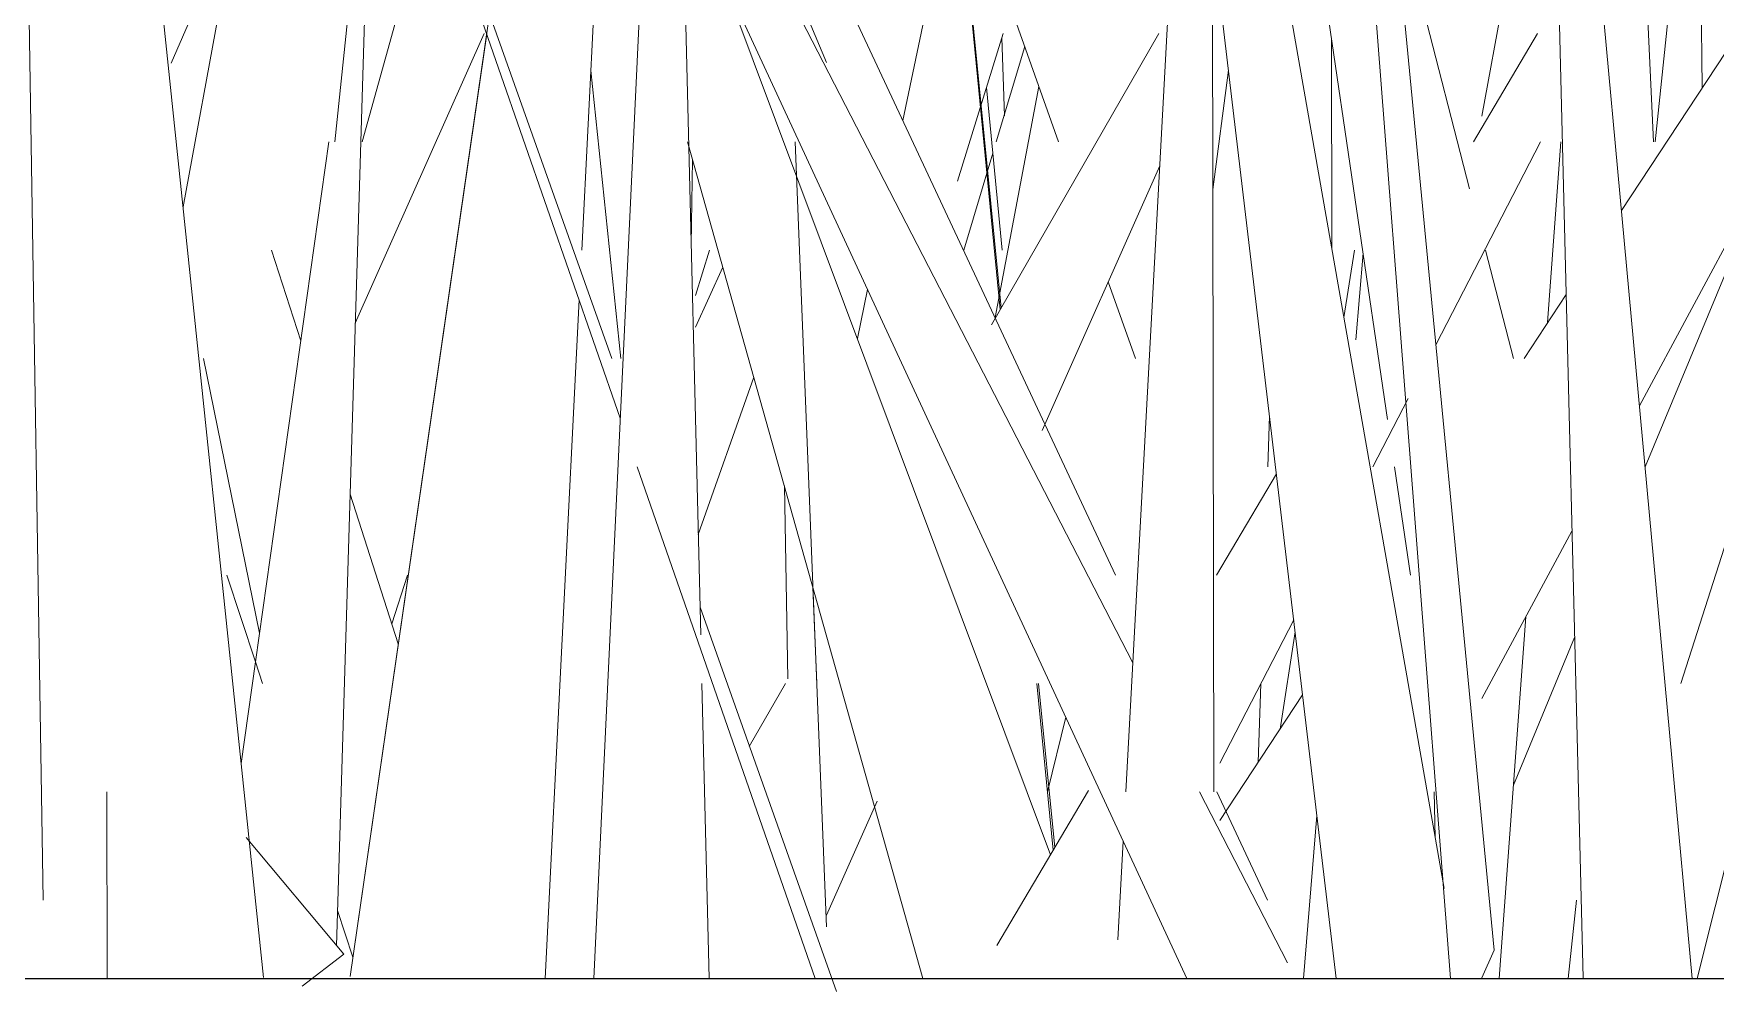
# Model space of a CAD drawing. Header units: millimetres. Extents: x -9575 to 27274, y -4387 to 11354.
# Drawn here: x -5703.03 to -5660.2, y 3047.67 to 3072.06 of the extents above; entities that cross this region are included whole.
import ezdxf

# ---------------------------------------------------------------- set-up
doc = ezdxf.new("R2010")
doc.units = ezdxf.units.MM
doc.layers.add('G-IMPT', color=8, linetype='Continuous', lineweight=9)

# ---------------------------------------------------------------- blocks, each defined once
blk = doc.blocks.new('Grass Array - 25_dwg-V50-North')
at = {"layer": 'G-IMPT'}
for p, q in [((-5697.179, 3048.02), (-5703.75, 3111.006)), ((-5666.943, 3048), (-5671.844, 3111.062)), ((-5688.308, 3063.788), (-5702.999, 3105.172)), ((-5675.035, 3056.033), (-5698.233, 3101.013)), ((-5694.972, 3048.052), (-5687.369, 3100.521)), ((-5670.783, 3100.053), (-5665.834, 3048.716)), ((-5703.573, 3099.735), (-5702.792, 3049.993)), ((-5699.929, 3096.31), (-5688.092, 3062.269)), ((-5673.339, 3094.748), (-5668.549, 3062.23)), ((-5693.796, 3091.44), (-5673.663, 3048)), ((-5675.478, 3058.27), (-5686.179, 3081.132)), ((-5686.622, 3080.341), (-5682.841, 3071.32)), ((-5673.717, 3080.341), (-5675.213, 3052.752)), ((-5694.247, 3079.969), (-5695.363, 3069.306)), ((-5688.409, 3079.816), (-5689.075, 3066.547)), ((-5687.369, 3077.573), (-5688.766, 3048)), ((-5679.867, 3077.582), (-5676.929, 3069.306)), ((-5660.533, 3070.684), (-5660.613, 3077.124)), ((-5699.226, 3067.645), (-5697.529, 3076.906)), ((-5694.48, 3076.646), (-5695.319, 3048.831)), ((-5679.501, 3076.524), (-5680.895, 3069.844)), ((-5678.389, 3065.078), (-5679.501, 3076.262)), ((-5661, 3076.375), (-5661.734, 3069.306)), ((-5694.666, 3069.306), (-5692.855, 3075.819)), ((-5679.501, 3076.108), (-5678.414, 3065.034)), ((-5697.999, 3074.823), (-5699.531, 3071.305)), ((-5686.042, 3056.746), (-5686.484, 3074.823)), ((-5666.459, 3068.103), (-5668.194, 3074.823)), ((-5672.978, 3052.752), (-5673.009, 3074.525)), ((-5662.017, 3074.405), (-5661.773, 3069.306)), ((-5685.564, 3073.678), (-5677.136, 3051.144)), ((-5694.972, 3048.052), (-5691.494, 3072.054)), ((-5691.562, 3072.065), (-5694.841, 3064.685)), ((-5678.34, 3072.065), (-5679.501, 3068.304)), ((-5674.373, 3072.065), (-5678.639, 3064.644)), ((-5664.729, 3072.065), (-5666.365, 3069.306)), ((-5678.517, 3069.306), (-5677.79, 3071.732)), ((-5678.306, 3069.97), (-5678.375, 3071.951)), ((-5669.977, 3071.921), (-5669.969, 3066.578)), ((-5659.936, 3071.59), (-5662.593, 3067.555)), ((-5688.081, 3063.788), (-5688.845, 3071.122)), ((-5673, 3068.094), (-5672.605, 3071.132)), ((-5678.603, 3069.017), (-5678.765, 3070.688)), ((-5678.547, 3064.827), (-5677.428, 3070.711)), ((-5695.515, 3069.306), (-5697.383, 3056.06)), ((-5680.386, 3048), (-5686.377, 3069.306)), ((-5682.841, 3049.31), (-5683.642, 3069.306)), ((-5678.603, 3069.017), (-5679.341, 3066.547)), ((-5678.603, 3069.017), (-5678.366, 3066.547)), ((-5667.321, 3064.138), (-5664.652, 3069.306)), ((-5686.25, 3068.855), (-5686.285, 3066.681)), ((-5677.349, 3061.95), (-5674.349, 3068.689)), ((-5662.135, 3062.583), (-5659.47, 3067.535)), ((-5661.985, 3061.029), (-5659.47, 3067.1)), ((-5696.23, 3064.235), (-5696.974, 3066.547)), ((-5686.179, 3065.388), (-5685.816, 3066.547)), ((-5665.345, 3063.788), (-5666.057, 3066.547)), ((-5686.179, 3064.583), (-5685.479, 3066.113)), ((-5681.793, 3065.543), (-5682.054, 3064.294)), ((-5675.663, 3065.738), (-5674.971, 3063.788)), ((-5689.138, 3065.278), (-5690.006, 3048)), ((-5664.002, 3065.416), (-5665.074, 3063.788)), ((-5698.71, 3063.788), (-5697.279, 3056.79)), ((-5684.691, 3063.312), (-5686.105, 3059.307)), ((-5668.927, 3061.029), (-5668.028, 3062.768)), ((-5671.558, 3062.323), (-5671.6, 3061.029)), ((-5687.661, 3061.029), (-5683.13, 3048)), ((-5671.382, 3060.846), (-5672.91, 3058.27)), ((-5668.372, 3061.029), (-5667.966, 3058.27)), ((-5683.913, 3060.544), (-5683.822, 3055.626)), ((-5693.745, 3056.521), (-5694.972, 3060.332)), ((-5666.146, 3055.127), (-5663.853, 3059.389)), ((-5697.383, 3056.06), (-5698.112, 3058.27)), ((-5693.909, 3057.03), (-5693.508, 3058.27)), ((-5683.089, 3055.511), (-5683.187, 3057.964)), ((-5682.586, 3047.67), (-5686.06, 3057.455)), ((-5672.825, 3053.483), (-5670.94, 3057.131)), ((-5665.344, 3052.919), (-5663.786, 3056.681)), ((-5697.747, 3053.469), (-5697.383, 3056.06)), ((-5697.383, 3056.06), (-5697.201, 3055.511)), ((-5685.829, 3048), (-5686.012, 3055.511)), ((-5683.888, 3055.511), (-5684.81, 3053.907)), ((-5677.48, 3055.511), (-5677.063, 3051.266)), ((-5677.023, 3051.334), (-5677.438, 3055.511)), ((-5671.78, 3055.505), (-5671.845, 3053.504)), ((-5670.714, 3055.223), (-5672.825, 3052.017)), ((-5676.746, 3054.653), (-5677.215, 3052.752)), ((-5701.162, 3048), (-5701.167, 3052.752)), ((-5676.163, 3052.785), (-5678.504, 3048.837)), ((-5671.097, 3048.397), (-5673.343, 3052.752)), ((-5671.604, 3049.993), (-5672.895, 3052.752)), ((-5682.841, 3049.612), (-5681.549, 3052.514)), ((-5695.135, 3048.62), (-5697.62, 3051.589)), ((-5675.282, 3051.493), (-5675.418, 3048.979)), ((-5695.292, 3049.725), (-5694.901, 3048.541)), ((-5663.739, 3049.993), (-5663.946, 3048)), ((-5695.135, 3048.62), (-5696.193, 3047.804)), ((-5666.146, 3048.013), (-5665.834, 3048.716))]:
    blk.add_line(p, q, dxfattribs=at)
blk = doc.blocks.new('Grass Array - 25_dwg-V51-North')
at = {"layer": 'G-IMPT'}
for p, q in [((-5660.667, 3048), (-5645.938, 3106.72)), ((-5667.107, 3050.293), (-5676.446, 3103.428)), ((-5675.268, 3093.519), (-5669.855, 3048)), ((-5660.79, 3048), (-5664.588, 3089.187)), ((-5664.409, 3081.915), (-5663.572, 3048.004)), ((-5664.356, 3079.761), (-5666.146, 3069.954)), ((-5661.081, 3055.511), (-5654.416, 3076.348)), ((-5664.473, 3064.7), (-5664.133, 3069.306)), ((-5669.394, 3066.547), (-5669.661, 3064.827)), ((-5669.355, 3064.265), (-5669.174, 3066.471)), ((-5669.355, 3064.265), (-5669.174, 3066.471)), ((-5665.708, 3048), (-5665.027, 3057.207)), ((-5670.904, 3056.823), (-5671.288, 3054.351)), ((-5667.359, 3052.752), (-5667.334, 3051.586)), ((-5670.688, 3048), (-5670.348, 3052.148)), ((-5670.688, 3048), (-5670.348, 3052.148))]:
    blk.add_line(p, q, dxfattribs=at)
blk = doc.blocks.new('Grass Array - Grass Array-V52-North')
for name in ['Grass Array - 25_dwg-V50-North', 'Grass Array - 25_dwg-V51-North']:
    blk.add_blockref(name, (0, 0))

msp = doc.modelspace()

# ---------------------------------------------------------------- linework, layer by layer
msp.add_line((-5839.745, 3048), (-5040.568, 3048))

# ---------------------------------------------------------------- block references
msp.add_blockref('Grass Array - Grass Array-V52-North', (0, 0))

doc.saveas('drawing.dxf')
